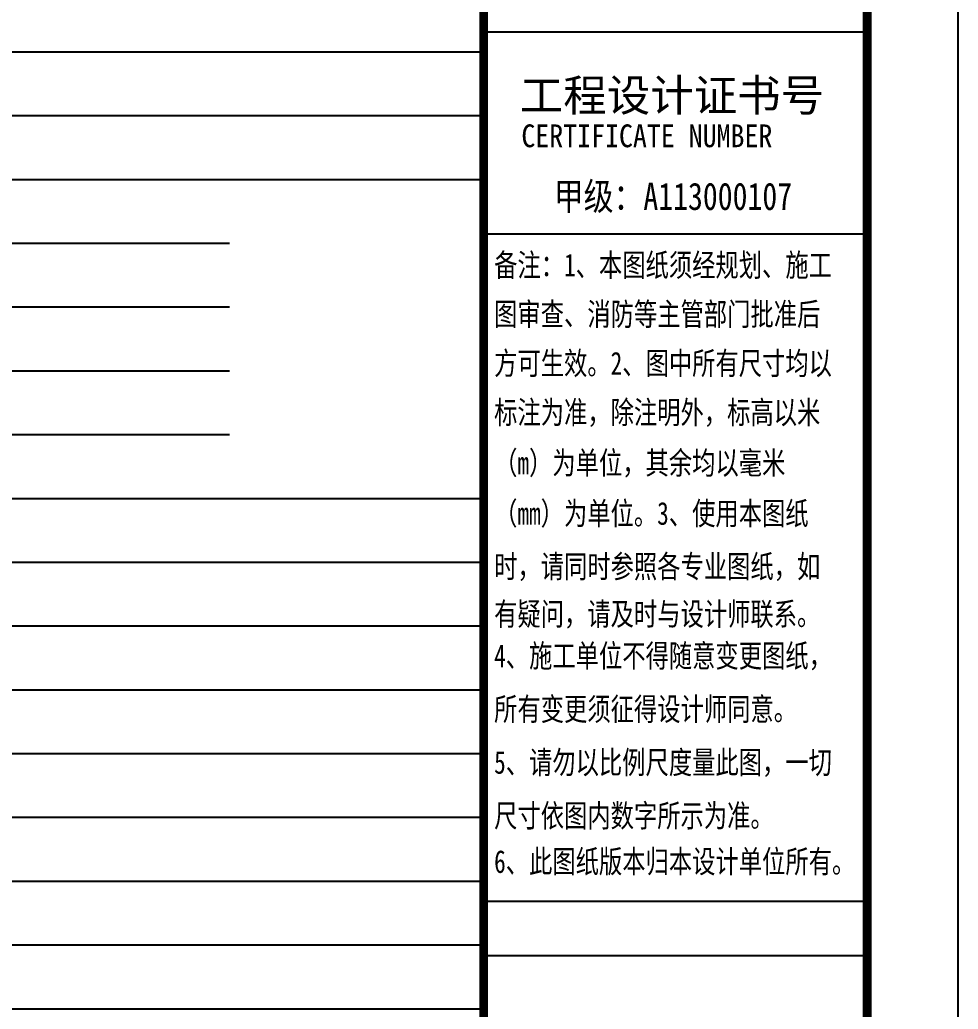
# Model space of a CAD drawing. Extents: x -266287 to 275962, y -324567 to 363765.
# Drawn here: x -146766 to -136465, y 192400 to 203258 of the extents above; entities that cross this region are included whole.
import ezdxf
from ezdxf.enums import TextEntityAlignment as Align

# ---------------------------------------------------------------- set-up
doc = ezdxf.new("R2010")
doc.units = 0
doc.header["$LTSCALE"] = 1000
doc.layers.get('0').update_dxf_attribs({"linetype": 'CONTINUOUS'})
doc.layers.add('0-TK', color=4, linetype='CONTINUOUS')
doc.layers.add('PUB_TITLE', color=4, linetype='CONTINUOUS')
doc.styles.add('-黑体', font='simhei.ttf', dxfattribs={"width": 0.8})

msp = doc.modelspace()

# ---------------------------------------------------------------- linework, layer by layer
at = {"color": 250}
for p, q in [((-160520.12212, 202906.19076), (-141674.65945, 202906.19076)), ((-160520.12212, 202206.19076), (-141674.65945, 202206.19076)), ((-160520.12212, 201506.19076), (-141674.65945, 201506.19076)), ((-160520.12212, 200806.19076), (-144465.20461, 200806.19076)), ((-160520.12212, 200106.19076), (-144465.20461, 200106.19076)), ((-160520.12212, 199406.19076), (-144465.20461, 199406.19076)), ((-160520.12212, 198706.19076), (-144465.20461, 198706.19076)), ((-160520.12212, 198006.19076), (-141674.65945, 198006.19076)), ((-160520.12212, 197306.19076), (-141674.65945, 197306.19076)), ((-160520.12212, 196606.19076), (-141674.65945, 196606.19076)), ((-160520.12212, 195906.19076), (-141674.65945, 195906.19076)), ((-160520.12212, 195206.19076), (-141674.65945, 195206.19076)), ((-160520.12212, 194506.19076), (-141674.65945, 194506.19076)), ((-160520.12212, 193806.19076), (-141674.65945, 193806.19076)), ((-160520.12212, 193106.19076), (-141674.65945, 193106.19076)), ((-160520.12212, 192406.19076), (-141674.65945, 192406.19076))]:
    msp.add_line(p, q, dxfattribs=at)
at = {"layer": '0-TK'}
for p, q in [((-141674.65945, 203126.97866), (-137465.20461, 203126.97866)), ((-141674.65945, 203126.97866), (-137465.20461, 203126.97866)), ((-141674.65945, 200909.30944), (-137465.20461, 200909.30944)), ((-141674.65945, 193586.85533), (-137465.20461, 193586.85533)), ((-141674.65945, 192990.79465), (-137465.20461, 192990.79465))]:
    msp.add_line(p, q, dxfattribs=at)
at = {"layer": '0-TK', "const_width": 95.99085}
msp.add_lwpolyline([(-141674.65945, 173406.19076), (-141674.65945, 213406.19076)], dxfattribs=at)
at = {"layer": 'PUB_TITLE', "color": 7}
msp.add_lwpolyline([(-195865.20461, 172406.19076), (-136465.20461, 172406.19076), (-136465.20461, 214406.19076), (-195865.20461, 214406.19076)], close=True, dxfattribs=at)
at = {"layer": 'PUB_TITLE', "const_width": 100}
msp.add_lwpolyline([(-193365.20461, 173406.19076), (-137465.20461, 173406.19076), (-137465.20461, 213406.19076), (-193365.20461, 213406.19076)], close=True, dxfattribs=at)

# ---------------------------------------------------------------- texts
at = {"style": '-黑体'}
msp.add_text('工程设计证书号', height=350, dxfattribs=at).set_placement((-141278.05637, 202254.32147))
for s, height, width, p in [('CERTIFICATE NUMBER', 250, 0.9, (-141260.23516, 201859.56107)), ('甲级：A113000107', 300, 0.8, (-140903.21516, 201170.77542))]:
    msp.add_text(s, height=height, dxfattribs=dict(at, width=width)).set_placement(p)
at = {"ltscale": 0.75, "style": '-黑体', "width": 0.75}
for s, p in [('备注：1、本图纸须经规划、施工', (-141559.1999, 200566.34378)), ('图审查、消防等主管部门批准后', (-141559.1999, 200027.65176)), ('方可生效。2、图中所有尺寸均以', (-141559.1999, 199488.95973)), ('标注为准，除注明外，标高以米', (-141559.1999, 198950.2677)), ('（m）为单位，其余均以毫米', (-141559.1999, 198395.77303)), ('（mm）为单位。3、使用本图纸', (-141559.1999, 197841.27836)), ('时，请同时参照各专业图纸，如', (-141559.1999, 197258.98872)), ('有疑问，请及时与设计师联系。', (-141559.1999, 196737.32721)), ('4、施工单位不得随意变更图纸，', (-141559.1999, 196278.54188)), ('所有变更须征得设计师同意。', (-141559.1999, 195693.76914)), ('5、请勿以比例尺度量此图，一切', (-141559.1999, 195108.9964)), ('尺寸依图内数字所示为准。', (-141559.1999, 194524.22366)), ('6、此图纸版本归本设计单位所有。', (-141559.1999, 194021.21607))]:
    msp.add_text(s, height=250, dxfattribs=at).set_placement(p, align=Align.MIDDLE_LEFT)

doc.saveas('drawing.dxf')
